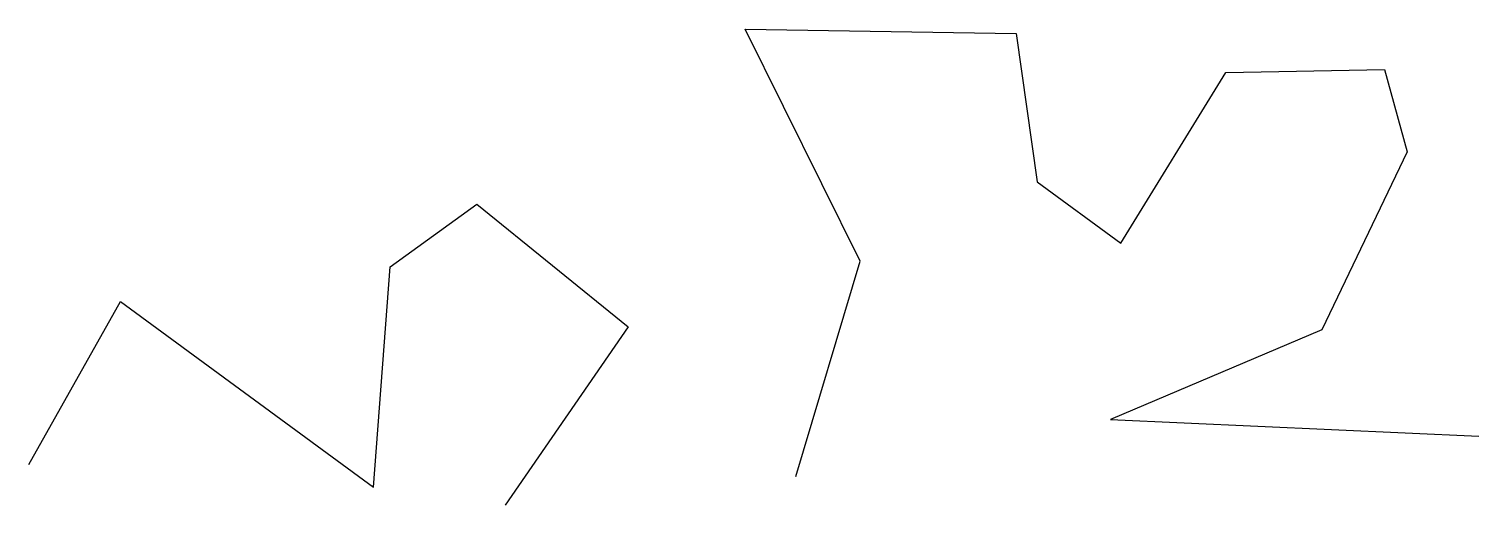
# Model space of a CAD drawing. Header units: metres. Extents: x 5773 to 18500, y 44 to 4219.
import ezdxf

# ---------------------------------------------------------------- set-up
doc = ezdxf.new("R2010")
doc.units = ezdxf.units.M

msp = doc.modelspace()

# ---------------------------------------------------------------- linework, layer by layer
at = {"flags": 128}
msp.add_lwpolyline([(5773, 399), (6575, 1830), (8797, 202), (8942, 2132), (9704, 2683), (11032, 1607), (9954, 44)], dxfattribs=at)
msp.add_polyline3d([(12505, 294, 0), (13070, 2184, 0), (12058, 4219, 0), (14438, 4179, 0), (14622, 2880, 0), (15358, 2342, 0), (16278, 3838, 0), (17672, 3864, 0), (17869, 3142, 0), (17120, 1580, 0), (15266, 793, 0), (18500, 648, 0)])

doc.saveas('drawing.dxf')
